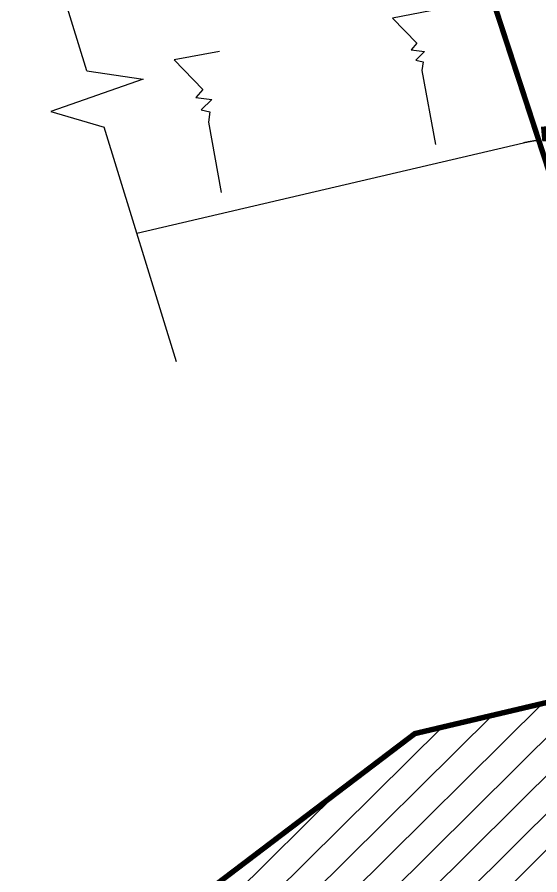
# Model space of a CAD drawing. Header units: millimetres. Extents: x 834681283 to 835686922, y 817551134 to 819407044.
# Drawn here: x 835177182 to 835196454, y 818143165 to 818174784 of the extents above; entities that cross this region are included whole.
import ezdxf
from ezdxf.xclip import XClip

# ---------------------------------------------------------------- set-up
doc = ezdxf.new("R2010")
doc.units = ezdxf.units.MM
doc.header["$LTSCALE"] = 1200
doc.header["$MEASUREMENT"] = 0
doc.header["$XCLIPFRAME"] = 0
doc.linetypes.add('P01-MAGP-EVA-GREENERY$0$DOT', pattern=[0.25, 0, -0.25])
doc.linetypes.add('SITE BOUNDARY$0$CENTER', pattern=[2, 1.25, -0.25, 0.25, -0.25])
for name, color, linetype in [('P01-MAAN-P-EVA$0$HATCH', 9, 'Continuous'), ('P01-MAGP-EVA-GREENERY$0$AR-LANDS_AR_MI_', 9, 'Continuous'), ('P01-MAGP-EVA-GREENERY$0$AR-ROAD_AR_BS_MI_', 9, 'Continuous'), ('SITE BOUNDARY$0$XIQU-RLP0830A', 6, 'Continuous')]:
    doc.layers.add(name, color=color, linetype=linetype)
doc.layers.add('P01-MAGP-EVA-GREENERY$0$DR-FLD', color=8, linetype='Continuous', lineweight=25)

# ---------------------------------------------------------------- blocks, each defined once
blk = doc.blocks.new('SITE BOUNDARY')
at = {"layer": 'SITE BOUNDARY$0$XIQU-RLP0830A', "color": 212, "linetype": 'SITE BOUNDARY$0$CENTER', "ltscale": 0.8, "true_color": 0xb300b3, "const_width": 0.2}
blk.add_lwpolyline([(835192.7539657669, 818181.4129546364), (835202.7385886739, 818150.9399030487), (835191.844, 818148.372), (835179.214, 818138.785), (835194.734, 818069.578)], dxfattribs=at)
blk = doc.blocks.new('P01-MAAN-P-EVA')
at = {"layer": 'P01-MAAN-P-EVA$0$HATCH', "ltscale": 0.1}
h = blk.add_hatch(dxfattribs=at)
h.set_pattern_fill('_USER', color=240, scale=1000, angle=45, pattern_type=0)
h.set_pattern_definition([(45, (0, 0), (-707.1067811865474, 707.1067811865476), [])])
edge = h.paths.add_edge_path()
edge.add_arc((835196988.9345523, 818165276.9745445), 4500.000000514357, 18.141599978340707, 95.30201113692448, ccw=False)
edge.add_line((835201265.2391587, 818166678.1236862), (835207845.7257276, 818146594.4902254))
edge.add_line((835207845.7257276, 818146594.4902254), (835213873.1115303, 818060376.1242896))
edge.add_line((835213873.1115303, 818060376.1242896), (835249478.7595128, 818062865.2572773))
edge.add_line((835249478.7595128, 818062865.2572773), (835248373.9996351, 818055694.0373124))
edge.add_line((835248373.9996351, 818055694.0373124), (835252894.9996349, 818008746.0373122))
edge.add_line((835252894.9996349, 818008746.0373122), (835250407.9996349, 818006215.0373122))
edge.add_line((835250407.9996349, 818006215.0373122), (835243260.9996346, 818005049.0373126))
edge.add_line((835243260.9996346, 818005049.0373126), (835236208.1431193, 818004470.2020658))
edge.add_line((835236208.1431193, 818004470.2020658), (835241212.9533161, 818020285.1361902))
edge.add_line((835241212.9533161, 818020285.1361902), (835241220.2103381, 818039416.008414))
edge.add_line((835241220.2103381, 818039416.008414), (835229055.7083666, 818038576.0394297))
edge.add_line((835229055.7083666, 818038576.0394297), (835228294.9256233, 818049593.7595501))
edge.add_line((835228294.9256233, 818049593.7595501), (835229458.61106, 818057956.1832129))
edge.add_line((835229458.61106, 818057956.1832129), (835210625.7706214, 818056639.6099429))
edge.add_line((835210625.7706214, 818056639.6099429), (835209478.331739, 818073053.0781873))
edge.add_line((835209478.331739, 818073053.0781873), (835194734, 818069578))
edge.add_line((835194734, 818069578), (835179214, 818138785))
edge.add_line((835179214, 818138785), (835191844, 818148372))
edge.add_line((835191844, 818148372), (835202738.5886738, 818150939.9030486))
edge.add_line((835202738.5886738, 818150939.9030486), (835196573.10963, 818169757.7210938))
blk = doc.blocks.new('P01-MAGP-EVA-GREENERY')
at = {"ltscale": 0.15}
for points in [[(835179748.3814831, 818172809.7581435), (835177181.9030885, 818181137.2609266)], [(835179748.3814831, 818172809.7581435), (835181824.4051675, 818172501.1236435), (835178426.2276102, 818171310.5523378), (835180390.0118709, 818170727.847442)], [(835183056.1759591, 818162076.8925315), (835180390.0118709, 818170727.8474419)]]:
    blk.add_lwpolyline(points, dxfattribs=at)
at = {"layer": 'P01-MAGP-EVA-GREENERY$0$AR-LANDS_AR_MI_'}
for points in [[(835192427.8709729, 818175013.2287731), (835191024.1235931, 818174748.5484433), (835191921.1450129, 818173825.6403719), (835191704.8806436, 818173577.1847491), (835192200.998473, 818173514.2201302), (835191881.140638, 818173193.5835383), (835192148.0373179, 818173132.8992746), (835192107.9153516, 818172815.6923096), (835192611.0782822, 818170094.8725663)], [(835184639.4318362, 818173514.0871413), (835182975.3021053, 818173216.2285656), (835184026.754917, 818172114.2125347), (835183768.1013931, 818171822.5517325), (835184354.5307844, 818171742.6052483), (835183972.4916525, 818171366.6579453), (835184287.6796894, 818171291.9200687), (835184236.7248782, 818170916.9683627), (835184702.2001578, 818168323.6232318)]]:
    blk.add_lwpolyline(points, dxfattribs=at)
at = {"layer": 'P01-MAGP-EVA-GREENERY$0$AR-ROAD_AR_BS_MI_', "ltscale": 25.4}
blk.add_line((835181593.9366007, 818166821.4492573), (835195852.8722385, 818170145.592266), dxfattribs=at)
blk.add_arc((835196989.1197598, 818165276.4094214), 5000.000000135648, 96.60462252364619, 103.1351927521753, dxfattribs=at)
at = {"layer": 'P01-MAGP-EVA-GREENERY$0$DR-FLD', "linetype": 'P01-MAGP-EVA-GREENERY$0$DOT', "ltscale": 5.35, "const_width": 550}
blk.add_lwpolyline([(835201954.0655153, 818166904.2726936, 0.3494998712034902), (835196518.1906155, 818170473.7151265)], format="xyb", dxfattribs=at)

msp = doc.modelspace()

# ---------------------------------------------------------------- block references
ref = msp.add_blockref('SITE BOUNDARY', (0, 0), dxfattribs=dict(xscale=1000, yscale=1000, zscale=1000))
XClip(ref).set_block_clipping_path([(835171.4179906907, 818003.0079180738), (835381.5676709538, 818003.0079180738), (835380.9419443216, 818241.1415228392), (835171.4179906907, 818241.1415228392)])
ref = msp.add_blockref('P01-MAGP-EVA-GREENERY', (0, 0))
XClip(ref).set_block_clipping_path([(835304579.184374, 818174710.1626656), (835305796.165823, 818174873.3149368), (835307662.0338197, 818174689.8070786), (835310520.3633885, 818174065.1796945), (835313081.8681743, 818173026.565997), (835315581.7919986, 818171259.1109881), (835317651.2761323, 818169000.3924677), (835319046.8494221, 818167007.0337248), (835320133.4085228, 818164236.8954862), (835320669.2049217, 818161588.339545), (835320843.1778568, 818158211.368624), (835320023.4914253, 818155637.3225639), (835307775.6753732, 818112927.0695825), (835307486.5656325, 818111403.7745718), (835306472.3023188, 818108849.5676203), (835303557.4701333, 818104111.4948183), (835299124.0129836, 818101088.6384549), (835297415.7114913, 818099718.8653644), (835294427.9237889, 818098869.5449544), (835299696.7221286, 818083540.2194344), (835299696.7221286, 818003007.9180738), (835381567.6709538, 818003007.9180738), (835381567.6709538, 818241141.5228392), (835171417.9906907, 818241141.5228392), (835171417.9906907, 818003007.9180738), (835299646.7221286, 818003007.9180738), (835299646.7221286, 818083531.8665625), (835294380.6194693, 818098853.3491247), (835289071.6246588, 818097781.3911836), (835244007.6001352, 818094631.0239012), (835243402.3726704, 818094599.0591453), (835242636.0318141, 818094583.6296563), (835241827.5000405, 818094619.5304664), (835240278.7908783, 818094803.1013474), (835238615.9808831, 818095198.6516088), (835236837.1062446, 818095894.4355551), (835235914.818166, 818096333.9795084), (835235308.0351869, 818096662.1879468), (835233986.3356233, 818097536.8864938), (835232722.909551, 818098548.7006296), (835231238.5995908, 818100145.3524557), (835230243.8710234, 818101523.0034088), (835229459.3735335, 818102997.1350085), (835228749.5628562, 818104567.991932), (835228038.0088664, 818107442.8705243), (835228019.3892208, 818108529.8695997), (835224832.3401604, 818154118.6039063), (835224786.1936965, 818154547.7584285), (835224773.2807815, 818155026.8918852), (835224783.5408298, 818155896.2038279), (835224816.9600604, 818156261.0471077), (835224880.3945836, 818156930.3651428), (835224980.8038678, 818157693.5020338), (835225188.0995655, 818158657.4187651), (835225368.2602261, 818159369.90378), (835225838.1759521, 818160711.976452), (835226139.2108691, 818161405.4137219), (835226545.7954304, 818162235.3437661), (835227243.4511546, 818163421.3939792), (835227831.7674248, 818164241.3849411), (835228201.1016024, 818164708.4587804), (835228901.1138991, 818165512.979474), (835229693.714691, 818166280.4427017), (835231339.2155919, 818167719.4297662), (835233198.9440969, 818168772.0604982), (835234724.5905447, 818169505.6878428), (835236291.5872612, 818169941.2428173), (835238731.1858591, 818170106.814821)])

# ---------------------------------------------------------------- next in the draw order: block references
msp.add_blockref('P01-MAAN-P-EVA', (2.384185791015625e-07, -2.384185791015625e-07))

doc.saveas('drawing.dxf')
